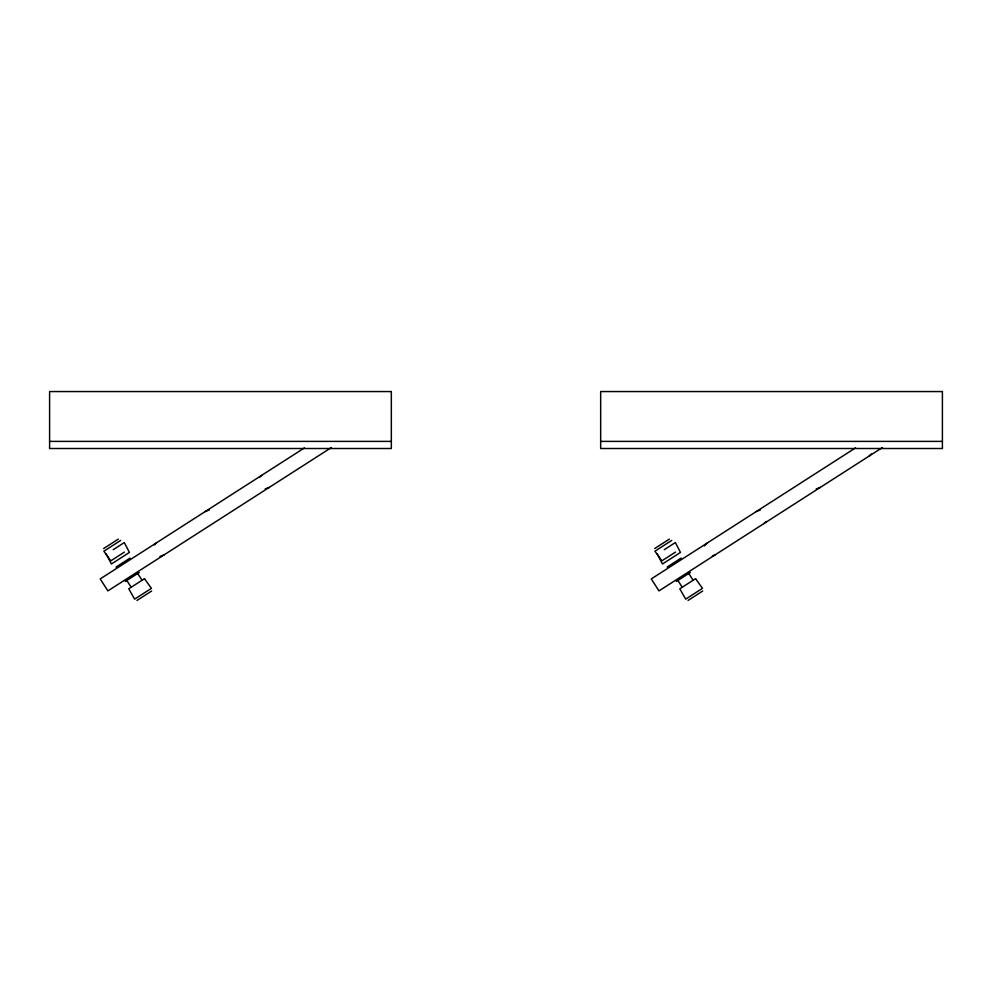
<?xml version="1.0" encoding="UTF-8"?>
<svg xmlns="http://www.w3.org/2000/svg" width="992" height="992" viewBox="0 0 992 992"><rect width="100%" height="100%" fill="white"/><g stroke="black" fill="none" stroke-linecap="round" stroke-linejoin="round"><path stroke-width="1.49" d="M154.268 544.943L156.364 542.897M259.482 477.45L261.578 475.391M704.283 545.96L707.432 542.897M763.939 523.553L766.035 521.507M869.153 456.06L871.249 454.014M103.652 548.514L118.321 539.102M120.677 540.404L103.862 551.192L110.806 560.84L124.434 552.098M113.212 549.68L124.298 542.562L129.419 552.432L111.402 563.989L106.268 554.131M116.027 567.077L130.039 558.087M304.445 447.9L100.204 578.919L107.892 590.897L331.378 447.541M125.252 581.461L139.264 572.471M136.97 600.445L151.64 591.034M654.72 548.514L669.389 539.102M671.745 540.404L654.931 551.192L661.875 560.84L675.502 552.098M664.28 549.68L675.354 542.562L680.487 552.432L662.458 563.989L657.336 554.131M667.095 567.077L681.107 558.087M855.513 447.9L651.273 578.919L658.961 590.897L882.434 447.541M676.321 581.461L690.333 572.471M688.039 600.445L702.696 591.034M205.183 511.574L209.287 510M265.162 488.957L269.266 487.382M159.948 556.45L164.052 554.875M756.251 511.574L760.356 510M816.23 488.957L820.334 487.382M712.38 555.929L715.12 554.875M49.6 441.39L391.332 441.39M600.668 441.39L942.4 441.39M688.77 573.475L693.123 580.258M677.883 580.456L682.236 587.252M137.702 573.475L142.067 580.258M126.815 580.456L131.167 587.252M144.485 578.708L128.749 588.802L134.614 599.131L151.429 588.343L144.485 578.708M695.553 578.708L679.805 588.802L685.683 599.131L702.497 588.343L695.553 578.708M391.332 391.555L49.6 391.555L49.6 448.508L391.332 448.508L391.332 391.555M942.4 391.555L600.668 391.555L600.668 448.508L942.4 448.508L942.4 391.555"/></g></svg>
